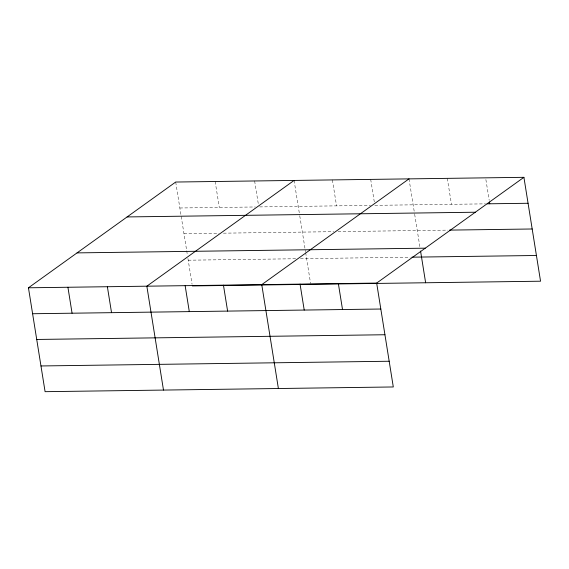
<?xml version="1.0" encoding="UTF-8"?>
<svg xmlns="http://www.w3.org/2000/svg" width="569" height="569" viewBox="0 0 569 569"><rect width="100%" height="100%" fill="white"/><g stroke="black" fill="none" stroke-linecap="round" stroke-linejoin="round"><path stroke-width="0.43" stroke-dasharray="2.85 2.13" d="M179.854 207.984L255.275 206.967M259.656 206.91L370.497 205.402M374.85 205.345L485.414 203.851M183.972 233.703L219.051 233.233M223.439 233.169L333.704 231.675M338.057 231.619L447.746 230.132M188.218 260.204L296.086 258.746M300.468 258.682L410.206 257.195M485.883 179.569L489.212 200.331M447.305 178.36L451.459 204.307M408.997 178.879L414.531 213.403M414.666 214.257L420.014 247.643M370.696 179.399L374.295 201.888M332.396 179.918L336.549 205.864M294.088 180.437L299.621 214.954M299.756 215.815L305.517 251.761M305.653 252.615L310.589 283.462M254.628 180.97L258.369 204.321M215.16 181.504L219.314 207.45M175.7 182.037L186.575 249.947M186.71 250.801L187.393 255.076M187.941 258.497L192.059 284.208"/><path stroke-width="0.85" d="M523.914 177.322L376.664 283.078L393.3 386.963L45.086 391.678L28.45 287.793L175.7 182.037L523.914 177.322L540.55 281.207L192.336 285.923M294.088 180.437L146.845 286.193L163.481 390.071M408.997 178.879L261.754 284.635L278.39 388.52M487.149 203.823L528.068 203.268M127.107 216.938L475.321 212.223M449.489 230.111L532.186 228.987M77.043 252.892L425.256 248.176M411.942 257.174L536.432 255.488M28.45 287.793L376.664 283.078M32.604 313.739L380.817 309.024M36.729 339.458L384.943 334.743M40.968 365.959L389.182 361.244M489.489 202.059L489.767 203.787M420.562 251.064L425.64 282.765M338.363 283.597L342.517 309.543M300.055 284.116L304.216 310.062M223.446 285.154L227.607 311.101M185.145 285.674L189.299 311.62M107.377 286.726L111.538 312.673M67.917 287.26L72.071 313.206"/></g></svg>
